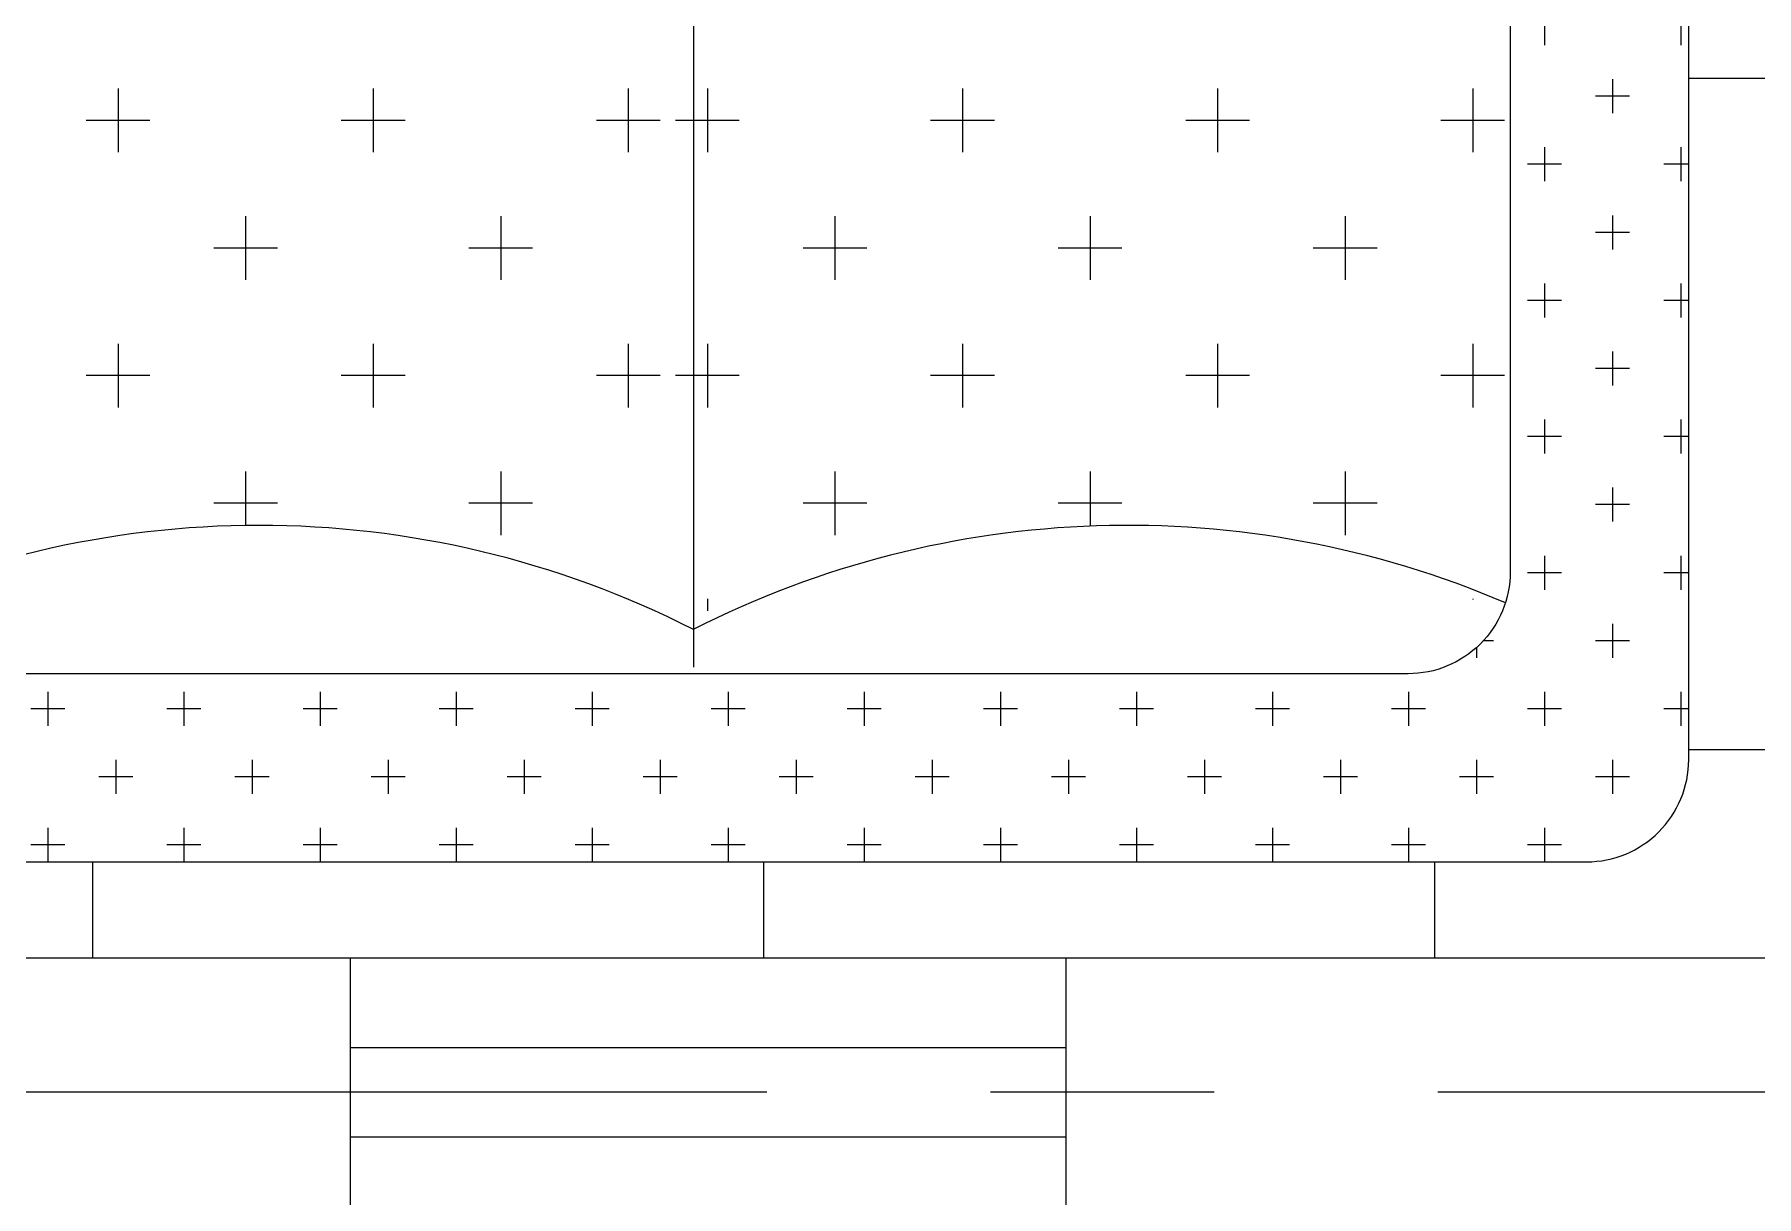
# Model space of a CAD drawing. Header units: inches. Extents: x -9 to 337, y -247 to 209.
# Drawn here: x 35.593 to 36.555, y 45.876 to 46.525 of the extents above; entities that cross this region are included whole.
import ezdxf
from ezdxf.enums import TextEntityAlignment as Align

# ---------------------------------------------------------------- set-up
doc = ezdxf.new("R2010")
doc.units = ezdxf.units.IN
doc.header["$MEASUREMENT"] = 0
doc.linetypes.add('CENTER2', pattern=[1.125, 0.75, -0.125, 0.125, -0.125])
doc.layers.add('FURN', color=7, linetype='Continuous')
doc.layers.add('HATCH-F', color=7, linetype='Continuous')
doc.styles.get("Standard").update_dxf_attribs({"font": 'arial.ttf'})

# ---------------------------------------------------------------- blocks, each defined once
blk = doc.blocks.new('*X7')
at = {"color": 0}
for p, q in [((-164.062, -8.438), (-164.062, -8.086)), ((-186.562, -8.438), (-186.562, -8.425)), ((-182.812, -12.188), (-182.812, -10.312)), ((-175.312, -12.188), (-175.312, -10.597)), ((-167.812, -12.188), (-167.812, -10.312)), ((-183.75, -11.25), (-181.875, -11.25)), ((-176.25, -11.25), (-174.375, -11.25)), ((-168.75, -11.25), (-166.875, -11.25)), ((-186.562, -15.938), (-186.562, -14.063)), ((-179.062, -15.938), (-179.062, -14.063)), ((-171.562, -15.938), (-171.562, -14.063)), ((-164.062, -15.938), (-164.062, -14.063)), ((-187.5, -15), (-185.625, -15)), ((-180, -15), (-178.125, -15)), ((-172.5, -15), (-170.625, -15)), ((-165, -15), (-163.125, -15)), ((-182.812, -19.688), (-182.812, -17.812)), ((-175.312, -19.688), (-175.312, -17.812)), ((-167.812, -19.688), (-167.812, -17.812)), ((-183.75, -18.75), (-181.875, -18.75)), ((-176.25, -18.75), (-174.375, -18.75)), ((-168.75, -18.75), (-166.875, -18.75)), ((-186.562, -23.438), (-186.562, -21.563)), ((-179.062, -23.438), (-179.062, -21.563)), ((-171.562, -23.438), (-171.562, -21.563)), ((-164.062, -23.438), (-164.062, -21.563)), ((-187.5, -22.5), (-185.625, -22.5)), ((-180, -22.5), (-178.125, -22.5)), ((-172.5, -22.5), (-170.625, -22.5)), ((-165, -22.5), (-163.125, -22.5)), ((-182.812, -27.188), (-182.812, -25.312)), ((-175.312, -27.188), (-175.312, -25.312)), ((-167.812, -27.188), (-167.812, -25.312)), ((-183.75, -26.25), (-181.875, -26.25)), ((-176.25, -26.25), (-174.375, -26.25)), ((-168.75, -26.25), (-166.875, -26.25)), ((-186.562, -30.938), (-186.562, -29.063)), ((-179.062, -30.938), (-179.062, -29.063)), ((-171.562, -30.938), (-171.562, -29.063)), ((-164.062, -30.938), (-164.062, -29.063)), ((-187.5, -30), (-185.625, -30)), ((-180, -30), (-178.125, -30)), ((-172.5, -30), (-170.625, -30)), ((-165, -30), (-163.125, -30)), ((-182.812, -34.688), (-182.812, -32.812)), ((-175.312, -34.688), (-175.312, -32.812)), ((-167.812, -34.688), (-167.812, -32.812)), ((-183.75, -33.75), (-181.875, -33.75)), ((-176.25, -33.75), (-174.375, -33.75)), ((-168.75, -33.75), (-166.875, -33.75)), ((-179.062, -36.74), (-179.062, -36.562)), ((-171.562, -36.74), (-171.562, -36.562))]:
    blk.add_line(p, q, dxfattribs=at)
blk = doc.blocks.new('*X8')
at = {"color": 0}
for p, q in [((-213.5, 41.5), (-213.5, 42.495)), ((-209.5, 41.5), (-209.5, 42.495)), ((-205.5, 41.5), (-205.5, 42.495)), ((-201.5, 41.5), (-201.5, 42.495)), ((-197.5, 41.5), (-197.5, 42.495)), ((-193.5, 41.5), (-193.5, 42.495)), ((-189.5, 41.5), (-189.5, 42.495)), ((-185.5, 41.5), (-185.5, 42.495)), ((-181.5, 41.5), (-181.5, 42.495)), ((-177.5, 41.5), (-177.5, 42.495)), ((-173.5, 41.5), (-173.5, 42.495)), ((-169.5, 41.5), (-169.5, 42.495)), ((-214, 42), (-213, 42)), ((-210, 42), (-209, 42)), ((-206, 42), (-205, 42)), ((-202, 42), (-201, 42)), ((-198, 42), (-197, 42)), ((-194, 42), (-193, 42)), ((-190, 42), (-189, 42)), ((-186, 42), (-185, 42)), ((-182, 42), (-181, 42)), ((-178, 42), (-177, 42)), ((-174, 42), (-173, 42)), ((-170, 42), (-169, 42)), ((-216, 40), (-215, 40)), ((-215.5, 39.5), (-215.5, 40.5)), ((-212, 40), (-211, 40)), ((-211.5, 39.5), (-211.5, 40.5)), ((-208, 40), (-207, 40)), ((-207.5, 39.5), (-207.5, 40.5)), ((-204, 40), (-203, 40)), ((-203.5, 39.5), (-203.5, 40.5)), ((-200, 40), (-199, 40)), ((-199.5, 39.5), (-199.5, 40.5)), ((-196, 40), (-195, 40)), ((-195.5, 39.5), (-195.5, 40.5)), ((-192, 40), (-191, 40)), ((-191.5, 39.5), (-191.5, 40.5)), ((-188, 40), (-187, 40)), ((-187.5, 39.5), (-187.5, 40.5)), ((-184, 40), (-183, 40)), ((-183.5, 39.5), (-183.5, 40.5)), ((-180, 40), (-179, 40)), ((-179.5, 39.5), (-179.5, 40.5)), ((-176, 40), (-175, 40)), ((-175.5, 39.5), (-175.5, 40.5)), ((-172, 40), (-171, 40)), ((-171.5, 39.5), (-171.5, 40.5)), ((-217.5, 37.5), (-217.5, 38.5)), ((-213.5, 37.5), (-213.5, 38.5)), ((-209.5, 37.5), (-209.5, 38.5)), ((-205.5, 37.5), (-205.5, 38.5)), ((-201.5, 37.5), (-201.5, 38.5)), ((-197.5, 37.5), (-197.5, 38.5)), ((-193.5, 37.5), (-193.5, 38.5)), ((-189.5, 37.5), (-189.5, 38.5)), ((-185.5, 37.5), (-185.5, 38.5)), ((-181.5, 37.5), (-181.5, 38.5)), ((-177.5, 37.5), (-177.5, 38.5)), ((-173.5, 37.5), (-173.5, 38.5)), ((-169.5, 37.5), (-169.5, 38.5)), ((-217.733, 38), (-217, 38)), ((-214, 38), (-213, 38)), ((-210, 38), (-209, 38)), ((-206, 38), (-205, 38)), ((-202, 38), (-201, 38)), ((-198, 38), (-197, 38)), ((-194, 38), (-193, 38)), ((-190, 38), (-189, 38)), ((-186, 38), (-185, 38)), ((-182, 38), (-181, 38)), ((-178, 38), (-177, 38)), ((-174, 38), (-173, 38)), ((-170, 38), (-169, 38)), ((-215.5, 35.5), (-215.5, 36.5)), ((-211.5, 36.196), (-211.5, 36.5)), ((-216, 36), (-215, 36)), ((-212, 36), (-211.698, 36)), ((-217.5, 33.5), (-217.5, 34.5)), ((-213.5, 33.5), (-213.5, 34.5)), ((-217.733, 34), (-217, 34)), ((-214, 34), (-213, 34)), ((-215.5, 31.5), (-215.5, 32.5)), ((-216, 32), (-215, 32)), ((-217.5, 29.5), (-217.5, 30.5)), ((-213.5, 29.5), (-213.5, 30.5)), ((-217.733, 30), (-217, 30)), ((-214, 30), (-213, 30)), ((-215.5, 27.5), (-215.5, 28.5)), ((-216, 28), (-215, 28)), ((-217.5, 25.5), (-217.5, 26.5)), ((-213.5, 25.5), (-213.5, 26.5)), ((-217.733, 26), (-217, 26)), ((-214, 26), (-213, 26)), ((-215.5, 23.5), (-215.5, 24.5)), ((-216, 24), (-215, 24)), ((-217.5, 21.5), (-217.5, 22.5)), ((-213.5, 21.5), (-213.5, 22.5)), ((-217.733, 22), (-217, 22)), ((-214, 22), (-213, 22)), ((-215.5, 19.5), (-215.5, 20.5)), ((-216, 20), (-215, 20)), ((-217.5, 17.5), (-217.5, 18.5)), ((-213.5, 17.5), (-213.5, 18.5))]:
    blk.add_line(p, q, dxfattribs=at)
blk = doc.blocks.new('a4')
at = {"layer": 'FURN', "color": 1}
for points in [[(32.2273, -358.2417), (32.2273, -358.7878, 0.414214), (32.2873, -358.8478), (32.6782, -358.8478, 0.414214), (32.7382, -358.7878, 0.414214), (32.7982, -358.8478), (33.2634, -358.8478, 0.414214), (33.3234, -358.7878), (33.3234, -358.1873, 0.414214), (33.2634, -358.1273), (31.1847, -358.1273, 0.414214), (31.1247, -358.1873), (31.1247, -358.6999, 0.414214), (31.1647, -358.7399), (31.1896, -358.7399, 0.414214), (31.2296, -358.6999), (31.2296, -358.2978, -0.414214), (31.2896, -358.2378), (33.1585, -358.2378, -0.414214), (33.2185, -358.2978), (33.2185, -358.6999, 0.414214), (33.2585, -358.7399), (33.2834, -358.7399, 0.414214), (33.3234, -358.6999)], [(31.1247, -358.6999), (31.1247, -358.7878, 0.414214), (31.1847, -358.8478), (31.6499, -358.8478, 0.414214), (31.7099, -358.7878), (31.7099, -358.2417)]]:
    blk.add_lwpolyline(points, format="xyb", dxfattribs=at)
for centre, start in [((31.4545, -357.761), 246.8146), ((31.9653, -357.761), 243.0701)]:
    blk.add_arc(centre, 0.564, start, 296.9299, dxfattribs=at)
at = {"layer": 'HATCH-F', "color": 8, "transparency": 33554610, "xscale": 0.01999999999998892, "yscale": 0.01999999999998892, "zscale": 0.01999999999998892}
for name, p in [('*X8', (35.4794, -358.9772)), ('*X7', (34.9829, -358.113)), ('*X7', (35.4794, -358.113))]:
    blk.add_blockref(name, p, dxfattribs=at)
blk = doc.blocks.new('EJE NORTE NUEVO')
at = {"color": 2, "linetype": 'CENTER2'}
blk.add_line((0, 2.55793), (0, -2.55793), dxfattribs=at)
at = {"color": 4}
blk.add_attdef('A', text='', height=0.35811, dxfattribs=at).set_placement((0, 2.90514), align=Align.MIDDLE_CENTER)

msp = doc.modelspace()

# ---------------------------------------------------------------- hatches: boundary and pattern name
at = {"transparency": 33554585}
h = msp.add_hatch(dxfattribs=at)
h.set_pattern_fill('ANSI37', color=8, scale=3, angle=45)
h.paths.add_polyline_path([(36.81902, 55.32838), (35.81902, 55.32838), (35.81902, 55.30338), (35.81902, 54.70338), (35.71386, 54.70338), (35.71386, 54.67988), (35.81959, 54.67988), (35.81959, 54.664), (35.51917, 54.664), (35.51886, 54.664), (35.51886, 54.67988), (35.62423, 54.67988), (35.62423, 54.70338), (33.71902, 54.70338), (33.71902, 53.50338), (35.61902, 53.50338), (35.61902, 52.90338), (33.11902, 52.90338), (33.11902, 51.70883), (33.09402, 51.70883), (33.09402, 50.50883), (33.11902, 50.50883), (33.11902, 50.35883), (33.11902, 50.15883), (32.26902, 50.15883), (32.26902, 49.68213), (32.26902, 49.60713), (36.81902, 49.60713), (36.81902, 49.75), (34.08518, 49.75), (34.08518, 51.56297), (36.81902, 51.56297)])
edge = h.paths.add_edge_path(flags=16)
edge.add_line((35.47926, 52.75097), (35.47926, 52.5224))
edge.add_arc((35.19804, 52.51793), 0.28125, -179.09056, 0.90944, ccw=False)
edge.add_line((34.91683, 52.51347), (34.91683, 52.75097))
edge.add_line((34.91683, 52.75097), (34.97397, 52.75097))
edge.add_line((34.97397, 52.75097), (34.97397, 52.73192))
edge.add_line((34.97397, 52.73192), (35.42211, 52.73192))
edge.add_line((35.42211, 52.73192), (35.42211, 52.75097))
edge.add_line((35.42211, 52.75097), (35.47926, 52.75097))
edge = h.paths.add_edge_path(flags=16)
edge.add_line((34.70556, 52.75097), (34.70556, 52.5224))
edge.add_arc((34.42435, 52.51793), 0.28125, -179.09056, 0.90944, ccw=False)
edge.add_line((34.14314, 52.51347), (34.14314, 52.75097))
edge.add_line((34.14314, 52.75097), (34.20028, 52.75097))
edge.add_line((34.20028, 52.75097), (34.20028, 52.73192))
edge.add_line((34.20028, 52.73192), (34.64842, 52.73192))
edge.add_line((34.64842, 52.73192), (34.64842, 52.75097))
edge.add_line((34.64842, 52.75097), (34.70556, 52.75097))
edge = h.paths.add_edge_path(flags=16)
edge.add_line((33.86816, 52.75097), (33.86816, 52.5224))
edge.add_arc((33.58694, 52.51793), 0.28125, -179.09056, 0.90944, ccw=False)
edge.add_line((33.30573, 52.51347), (33.30573, 52.75097))
edge.add_line((33.30573, 52.75097), (33.36287, 52.75097))
edge.add_line((33.36287, 52.75097), (33.36287, 52.73192))
edge.add_line((33.36287, 52.73192), (33.81101, 52.73192))
edge.add_line((33.81101, 52.73192), (33.81101, 52.75097))
edge.add_line((33.81101, 52.75097), (33.86816, 52.75097))
h.paths.add_polyline_path([(36.81902, 49.45713), (32.26902, 49.45713), (32.26902, 49.43213), (32.16902, 49.43213), (32.16902, 48.77048), (32.61902, 48.77048), (32.61902, 47.57048), (32.16902, 47.57048), (32.16902, 46.90883), (32.26902, 46.90883), (32.26902, 46.65883), (33.76902, 46.65883), (33.91902, 46.65883), (33.91902, 46.00883), (34.56902, 46.00883), (34.96902, 46.00883), (35.16902, 46.00883), (35.56902, 46.00883), (35.76902, 46.00883), (36.16902, 46.00883), (36.81902, 46.00883)])
edge = h.paths.add_edge_path(flags=16)
edge.add_line((33.85544, 48.41287), (34.33429, 48.41287))
edge.add_line((34.33429, 48.41287), (34.33429, 48.58078))
edge.add_line((34.33429, 48.58078), (34.94026, 48.58078))
edge.add_line((34.94026, 48.58078), (34.94026, 48.84353))
edge.add_arc((34.9973, 48.84353), 0.05704, 90, 180, ccw=False)
edge.add_line((34.9973, 48.90057), (35.9962, 48.90057))
edge.add_arc((35.9962, 48.84353), 0.05704, 0, 90, ccw=False)
edge.add_line((36.05324, 48.84353), (36.05324, 48.58078))
edge.add_line((36.05324, 48.58078), (36.60894, 48.58078))
edge.add_line((36.60894, 48.58078), (36.60894, 46.57126))
edge.add_line((36.60894, 46.57126), (36.51711, 46.57126))
edge.add_line((36.51711, 46.57126), (36.51711, 46.11952))
edge.add_arc((36.46008, 46.11952), 0.05704, -90, 0, ccw=False)
edge.add_line((36.46008, 46.06248), (34.48411, 46.06248))
edge.add_arc((34.48411, 46.11952), 0.05704, 180, 270, ccw=False)
edge.add_line((34.42707, 46.11952), (34.42707, 46.57126))
edge.add_line((34.42707, 46.57126), (34.33429, 46.57126))
edge.add_line((34.33429, 46.57126), (34.33429, 46.81469))
edge.add_line((34.33429, 46.81469), (33.85544, 46.81469))
edge.add_arc((33.85544, 46.87173), 0.05704, 180, 270, ccw=False)
edge.add_line((33.79841, 46.87173), (33.79841, 48.35584))
edge.add_arc((33.85544, 48.35584), 0.05704, 90, 180, ccw=False)
h.paths.add_polyline_path([(36.81902, 49.60713), (32.26902, 49.60713), (32.26902, 49.45713), (36.81902, 49.45713)])

# ---------------------------------------------------------------- linework, layer by layer
at = {"color": 4}
for p, q in [((35.56902, 46.00883), (35.76902, 46.00883)), ((35.76902, 46.00883), (35.76902, 45.85883)), ((36.16902, 46.00883), (36.16902, 45.85883)), ((36.16902, 46.00883), (36.81902, 46.00883))]:
    msp.add_line(p, q, dxfattribs=at)
at = {"color": 1}
msp.add_line((35.76902, 46.00883), (36.16902, 46.00883), dxfattribs=at)
at = {"color": 2}
for p, q in [((35.76902, 45.95883), (36.16902, 45.95883)), ((35.76902, 45.90883), (36.16902, 45.90883))]:
    msp.add_line(p, q, dxfattribs=at)

# ---------------------------------------------------------------- block references
at = {"color": 4, "rotation": 270}
msp.add_blockref('EJE NORTE NUEVO', (36.81902, 45.93383), dxfattribs=at)
at = {"xscale": 0.9506041290095133, "yscale": 0.9506041290095133, "zscale": 0.9506041290095133, "rotation": 180}
msp.add_blockref('a4', (66.1044, -294.37479), dxfattribs=at)

doc.saveas('drawing.dxf')
